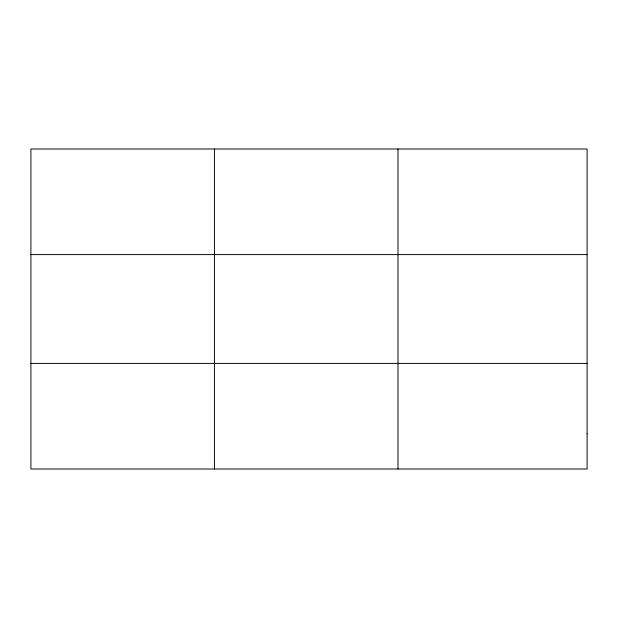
<?xml version="1.0" encoding="UTF-8"?>
<svg xmlns="http://www.w3.org/2000/svg" width="618" height="618" viewBox="0 0 618 618"><rect width="100%" height="100%" fill="white"/><g stroke="black" fill="none" stroke-linecap="round" stroke-linejoin="round"><path stroke-width="0.93" d="M214.446 469.008L214.446 148.992M397.992 469.008L397.992 148.992M30.9 254.601L587.1 254.601M30.9 363.399L587.1 363.399M587.1 433.805L587.1 469.008L30.9 469.008L30.9 148.992L587.1 148.992L587.1 433.805"/></g></svg>
